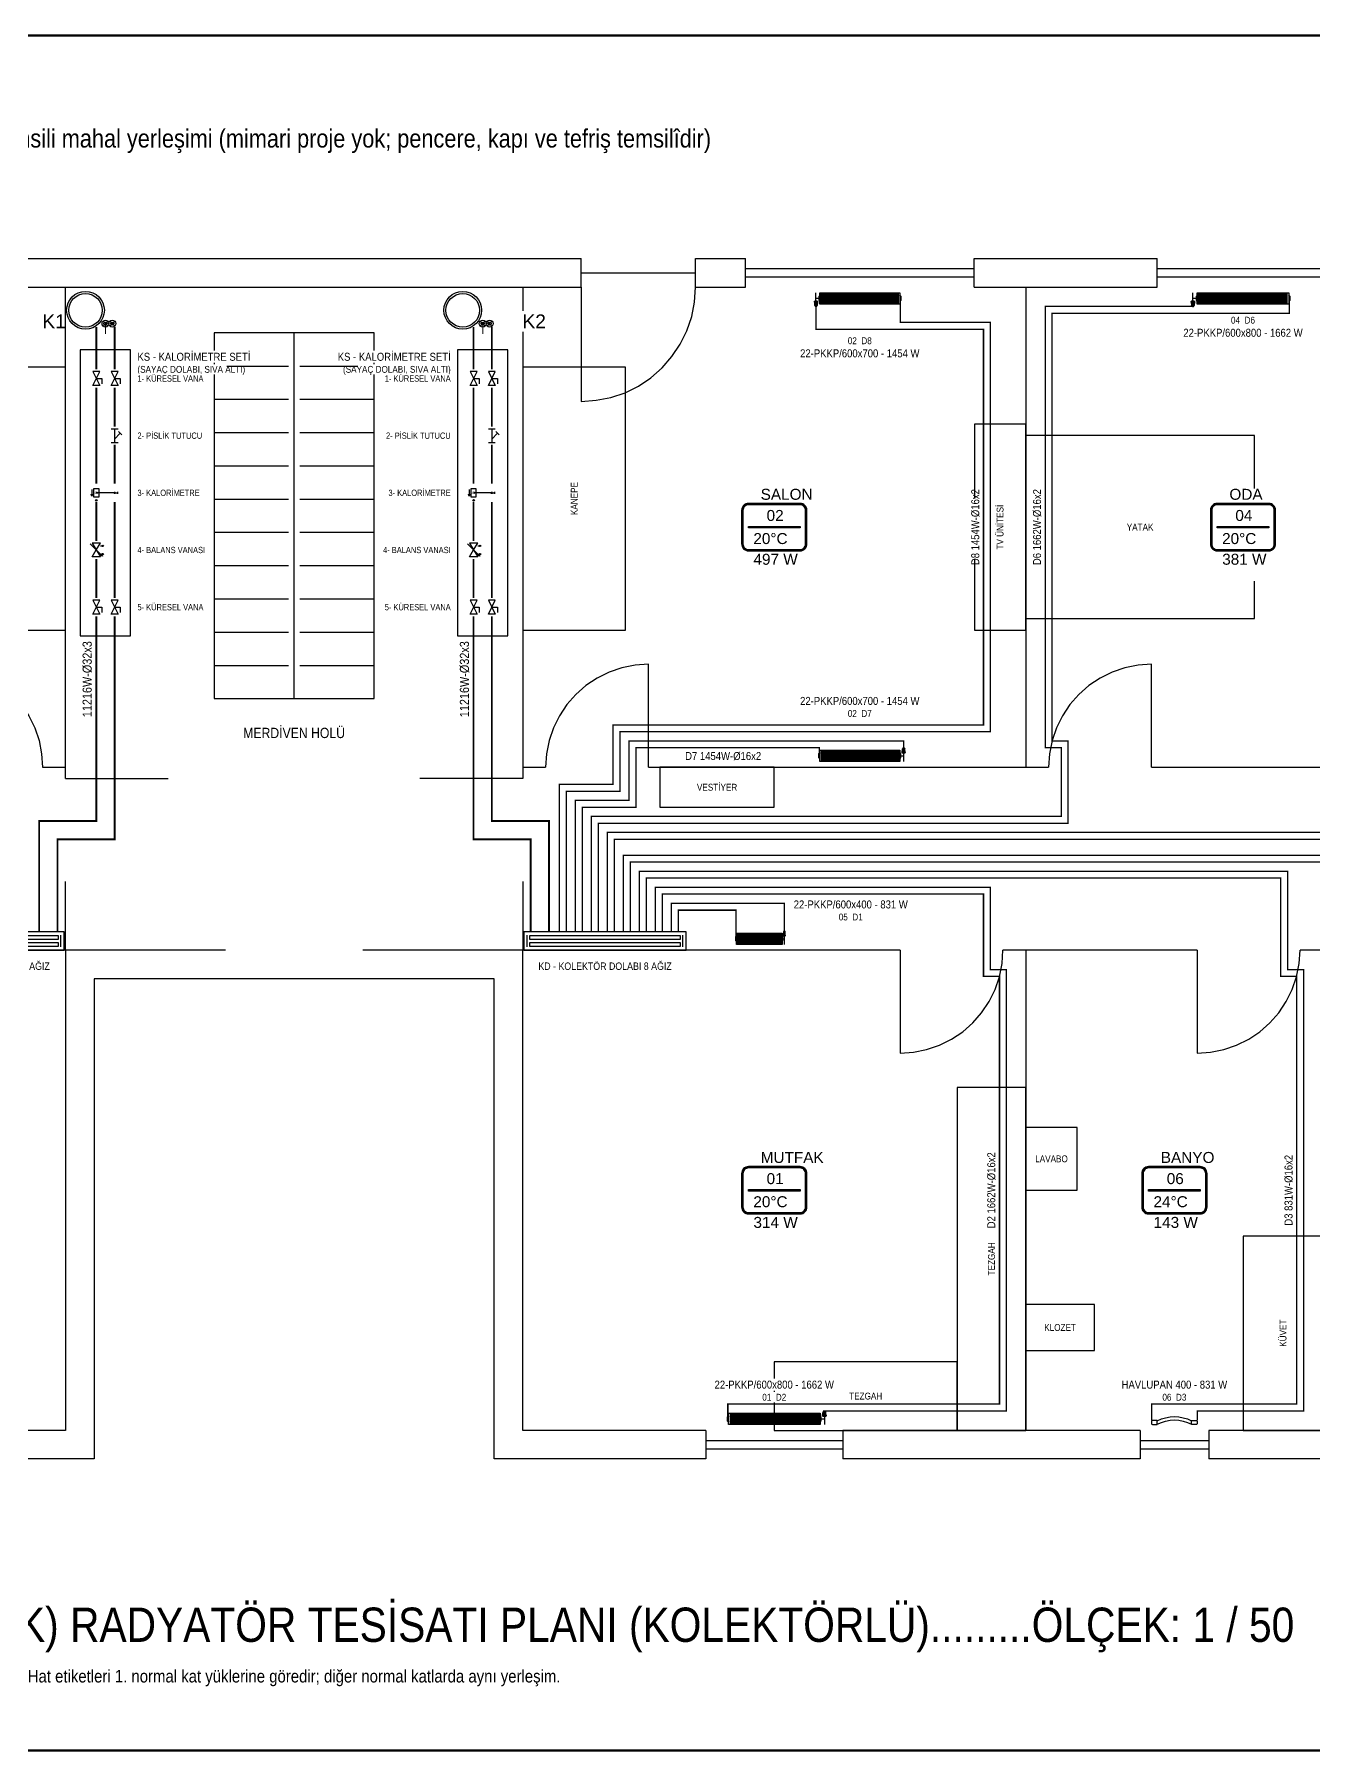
# Model space of a CAD drawing. Header units: centimetres. Extents: x -797 to 10101, y -12981 to 1521.
# Drawn here: x 4873 to 5992, y 19 to 1521 of the extents above; entities that cross this region are included whole.
import ezdxf
from ezdxf.enums import TextEntityAlignment as Align

# ---------------------------------------------------------------- set-up
doc = ezdxf.new("R2010")
doc.units = ezdxf.units.CM
doc.linetypes.add('DASHED', pattern=[1.524, 1.27, -0.254])
for name, color, linetype in [('MTY-ISIKAYBIMAHAL', 2, 'Continuous'), ('MTY-KOLLETÖR', 7, 'Continuous'), ('MTY-RADYATÖR', 2, 'Continuous'), ('MTY-TEFRIS-CIKTI', 250, 'Continuous'), ('MTY-VANA', 1, 'Continuous'), ('ROTAS-BASLIK', 7, 'Continuous'), ('ROTAS-CIHAZ', 135, 'Continuous'), ('ROTAS-DENEME', 1, 'Continuous'), ('ROTAS-ISITMA-CAP', 41, 'Continuous'), ('ROTAS-ISITMA-DONUS', 30, 'DASHED'), ('ROTAS-ISITMA-GIDIS', 10, 'Continuous'), ('ROTAS-ISITMA-KOLEKTOR', 6, 'Continuous'), ('ROTAS-ISITMA-SEMBOL', 1, 'Continuous'), ('ROTAS-ISITMA-SINYAL', 3, 'DASHED'), ('ROTAS-MAHAL', 2, 'Continuous'), ('ROTAS-MASKE', 7, 'Continuous'), ('ROTAS-MIMARI-PENCERE', 4, 'Continuous'), ('ROTAS-MIMARI-TEFRIS', 9, 'Continuous'), ('ROTAS-MIMARI-TEMSILI', 8, 'Continuous'), ('ROTAS-PAFTA', 7, 'Continuous'), ('ROTAS-RADYATOR', 2, 'Continuous'), ('ROTAS-YAZI', 7, 'Continuous'), ('STM-ISITMA-CAP', 41, 'Continuous')]:
    doc.layers.add(name, color=color, linetype=linetype)
doc.layers.add('MTY-ISITMA-CAP', color=41, linetype='Continuous', lineweight=0)
doc.styles.add('CAP', font='wturkce.SHX', dxfattribs={"width": 0.65})
doc.styles.add('MTYCAP', font='wturkce.SHX', dxfattribs={"width": 0.65, "height": 20})
doc.styles.add('MTYCAPLT', font='arial.ttf', dxfattribs={"width": 0.65, "height": 1})
doc.styles.add('ROTAS', font='arial.ttf')

# ---------------------------------------------------------------- blocks, each defined once
blk = doc.blocks.new('ROTAS-KOLEKTOR-DOLABI-8')
for p, q in [((3, 3), (3, 13)), ((139, 3), (139, 13))]:
    blk.add_line(p, q)
for points in [[(0, 0), (142, 0), (142, 16), (0, 16)], [(5, 9.5), (137, 9.5), (137, 12.5), (5, 12.5)], [(5, 3.5), (137, 3.5), (137, 6.5), (5, 6.5)]]:
    blk.add_lwpolyline(points, close=True)
blk = doc.blocks.new('MTY-RADYATOR Panel')
at = {"layer": 'MTY-RADYATÖR', "color": 15}
for p, q in [((-1.9, 8.2), (-1.4, 11.2)), ((-1.9, 8.2), (1.9, 8.2)), ((1.9, 8), (-1.9, 8)), ((-1.4, 11.2), (1.4, 11.2)), ((-1.3, 11.2), (-1.3, 8.2)), ((-1.1, 11.7), (1.1, 11.7)), ((-1.1, 7.2), (1.1, 7.2)), ((-0.7, 11.2), (-0.7, 8.2)), ((-0.6, 11.9), (0.6, 11.9)), ((0, 11.2), (0, 8.2)), ((0.6, 11.2), (0.6, 8.2)), ((1.3, 11.2), (1.3, 8.2)), ((1.9, 8.2), (1.4, 11.2)), ((3.4, 6.9), (3.8, 6.9)), ((3.4, 3.1), (3.4, 6.9)), ((3.4, 6.3), (3.8, 6.3)), ((3.4, 3.7), (3.8, 3.7)), ((3.4, 3.1), (3.8, 3.1)), ((3.8, 2.8), (3.8, 7.2)), ((3.8, 7.2), (4, 7.2)), ((3.8, 2.8), (4, 2.8)), ((4, 7.2), (4.4, 7.3)), ((4, 2.8), (4, 7.2)), ((4, 2.8), (4.4, 2.7)), ((105.3, 7.2), (104.9, 7.3)), ((105.3, 2.8), (104.9, 2.7)), ((105.3, 2.8), (105.3, 7.2)), ((105.5, 7.2), (105.3, 7.2)), ((105.5, 2.8), (105.3, 2.8)), ((105.5, 2.8), (105.5, 7.2)), ((105.9, 6.9), (105.5, 6.9)), ((105.9, 6.3), (105.5, 6.3)), ((105.9, 3.7), (105.5, 3.7)), ((105.9, 3.1), (105.5, 3.1)), ((105.9, 3.1), (105.9, 6.9))]:
    blk.add_line(p, q, dxfattribs=at)
at = {"layer": 'MTY-RADYATÖR', "color": 15, "ltscale": 0.3}
for p, q in [((0, 7.2), (0, 0)), ((3.8, 5), (0, 5))]:
    blk.add_line(p, q, dxfattribs=at)
at = {"layer": 'MTY-RADYATÖR'}
for p, q in [((5.7, 9), (5.7, 1)), ((6.7, 1), (6.7, 9)), ((7.2, 9), (7.2, 1)), ((8.2, 1), (8.2, 9)), ((8.7, 9), (8.7, 1)), ((9.7, 1), (9.7, 9)), ((10.2, 9), (10.2, 1)), ((11.2, 1), (11.2, 9)), ((11.7, 9), (11.7, 1)), ((12.7, 1), (12.7, 9)), ((13.2, 9), (13.2, 1)), ((14.2, 1), (14.2, 9)), ((14.7, 9), (14.7, 1)), ((15.7, 1), (15.7, 9)), ((16.2, 9), (16.2, 1)), ((17.2, 1), (17.2, 9)), ((17.7, 9), (17.7, 1)), ((18.7, 1), (18.7, 9)), ((19.2, 9), (19.2, 1)), ((20.2, 1), (20.2, 9)), ((20.7, 9), (20.7, 1)), ((21.7, 1), (21.7, 9)), ((22.2, 9), (22.2, 1)), ((23.2, 1), (23.2, 9)), ((23.7, 9), (23.7, 1)), ((24.7, 1), (24.7, 9)), ((25.2, 9), (25.2, 1)), ((26.2, 1), (26.2, 9)), ((26.7, 9), (26.7, 1)), ((27.7, 1), (27.7, 9)), ((28.2, 9), (28.2, 1)), ((29.2, 1), (29.2, 9)), ((29.7, 9), (29.7, 1)), ((30.7, 1), (30.7, 9)), ((31.2, 9), (31.2, 1)), ((32.2, 1), (32.2, 9)), ((32.7, 9), (32.7, 1)), ((33.7, 1), (33.7, 9)), ((34.2, 9), (34.2, 1)), ((35.2, 1), (35.2, 9)), ((35.7, 9), (35.7, 1)), ((36.7, 1), (36.7, 9)), ((37.2, 9), (37.2, 1)), ((38.2, 1), (38.2, 9)), ((38.7, 9), (38.7, 1)), ((39.7, 1), (39.7, 9)), ((40.2, 9), (40.2, 1)), ((41.2, 1), (41.2, 9)), ((41.7, 9), (41.7, 1)), ((42.7, 1), (42.7, 9)), ((43.2, 9), (43.2, 1)), ((44.2, 1), (44.2, 9)), ((44.7, 9), (44.7, 1)), ((45.7, 1), (45.7, 9)), ((46.2, 9), (46.2, 1)), ((47.2, 1), (47.2, 9)), ((47.7, 9), (47.7, 1)), ((48.7, 1), (48.7, 9)), ((49.2, 9), (49.2, 1)), ((50.2, 1), (50.2, 9)), ((50.7, 9), (50.7, 1)), ((51.7, 1), (51.7, 9)), ((52.2, 9), (52.2, 1)), ((53.2, 1), (53.2, 9)), ((53.7, 9), (53.7, 1)), ((54.7, 1), (54.7, 9)), ((55.2, 9), (55.2, 1)), ((56.2, 1), (56.2, 9)), ((56.7, 9), (56.7, 1)), ((57.7, 1), (57.7, 9)), ((58.2, 9), (58.2, 1)), ((59.2, 1), (59.2, 9)), ((59.7, 9), (59.7, 1)), ((60.7, 1), (60.7, 9)), ((61.2, 9), (61.2, 1)), ((62.2, 1), (62.2, 9)), ((62.7, 9), (62.7, 1)), ((63.7, 1), (63.7, 9)), ((64.2, 9), (64.2, 1)), ((65.2, 1), (65.2, 9)), ((65.7, 9), (65.7, 1)), ((66.7, 1), (66.7, 9)), ((67.2, 9), (67.2, 1)), ((68.2, 1), (68.2, 9)), ((68.7, 9), (68.7, 1)), ((69.7, 1), (69.7, 9)), ((70.2, 9), (70.2, 1)), ((71.2, 1), (71.2, 9)), ((71.7, 9), (71.7, 1)), ((72.7, 1), (72.7, 9)), ((73.2, 9), (73.2, 1)), ((74.2, 1), (74.2, 9)), ((74.7, 9), (74.7, 1)), ((75.7, 1), (75.7, 9)), ((76.2, 9), (76.2, 1)), ((77.2, 1), (77.2, 9)), ((77.7, 9), (77.7, 1)), ((78.7, 1), (78.7, 9)), ((79.2, 9), (79.2, 1)), ((80.2, 1), (80.2, 9)), ((80.7, 9), (80.7, 1)), ((81.7, 1), (81.7, 9)), ((82.2, 9), (82.2, 1)), ((83.2, 1), (83.2, 9)), ((83.7, 9), (83.7, 1)), ((84.7, 1), (84.7, 9)), ((85.2, 9), (85.2, 1)), ((86.2, 1), (86.2, 9)), ((86.7, 9), (86.7, 1)), ((87.7, 1), (87.7, 9)), ((88.2, 9), (88.2, 1)), ((89.2, 1), (89.2, 9)), ((89.7, 9), (89.7, 1)), ((90.7, 1), (90.7, 9)), ((91.2, 9), (91.2, 1)), ((92.2, 1), (92.2, 9)), ((92.7, 9), (92.7, 1)), ((93.7, 1), (93.7, 9)), ((94.2, 9), (94.2, 1)), ((95.2, 1), (95.2, 9)), ((95.7, 9), (95.7, 1)), ((96.7, 1), (96.7, 9)), ((97.2, 9), (97.2, 1)), ((98.2, 1), (98.2, 9)), ((98.7, 9), (98.7, 1)), ((99.7, 1), (99.7, 9)), ((100.2, 9), (100.2, 1)), ((101.2, 1), (101.2, 9)), ((101.7, 9), (101.7, 1)), ((102.7, 1), (102.7, 9))]:
    blk.add_line(p, q, dxfattribs=at)
at = {"layer": 'MTY-RADYATÖR', "color": 15}
blk.add_lwpolyline([(4.7, 0), (104.7, 0), (104.7, 10), (4.7, 10)], close=True, dxfattribs=at)
for centre, start, end in [((4.4, 7.5), 274, 350), ((4.4, 2.5), 10, 86), ((104.9, 7.5), 190, 266), ((104.9, 2.5), 94, 170)]:
    blk.add_arc(centre, 0.245, start, end, dxfattribs=at)
at = {"layer": 'MTY-RADYATÖR'}
for centre, start, end in [((6.2, 9), 0, 180), ((6.2, 1), 180, 0), ((7.7, 9), 0, 180), ((7.7, 1), 180, 0), ((9.2, 9), 0, 180), ((9.2, 1), 180, 0), ((10.7, 9), 0, 180), ((10.7, 1), 180, 0), ((12.2, 9), 0, 180), ((12.2, 1), 180, 0), ((13.7, 9), 0, 180), ((13.7, 1), 180, 0), ((15.2, 9), 0, 180), ((15.2, 1), 180, 0), ((16.7, 9), 0, 180), ((16.7, 1), 180, 0), ((18.2, 9), 0, 180), ((18.2, 1), 180, 0), ((19.7, 9), 0, 180), ((19.7, 1), 180, 0), ((21.2, 9), 0, 180), ((21.2, 1), 180, 0), ((22.7, 9), 0, 180), ((22.7, 1), 180, 0), ((24.2, 9), 0, 180), ((24.2, 1), 180, 0), ((25.7, 9), 0, 180), ((25.7, 1), 180, 0), ((27.2, 9), 0, 180), ((27.2, 1), 180, 0), ((28.7, 9), 0, 180), ((28.7, 1), 180, 0), ((30.2, 9), 0, 180), ((30.2, 1), 180, 0), ((31.7, 9), 0, 180), ((31.7, 1), 180, 0), ((33.2, 9), 0, 180), ((33.2, 1), 180, 0), ((34.7, 9), 0, 180), ((34.7, 1), 180, 0), ((36.2, 9), 0, 180), ((36.2, 1), 180, 0), ((37.7, 9), 0, 180), ((37.7, 1), 180, 0), ((39.2, 9), 0, 180), ((39.2, 1), 180, 0), ((40.7, 9), 0, 180), ((40.7, 1), 180, 0), ((42.2, 9), 0, 180), ((42.2, 1), 180, 0), ((43.7, 9), 0, 180), ((43.7, 1), 180, 0), ((45.2, 9), 0, 180), ((45.2, 1), 180, 0), ((46.7, 9), 0, 180), ((46.7, 1), 180, 0), ((48.2, 9), 0, 180), ((48.2, 1), 180, 0), ((49.7, 9), 0, 180), ((49.7, 1), 180, 0), ((51.2, 9), 0, 180), ((51.2, 1), 180, 0), ((52.7, 9), 0, 180), ((52.7, 1), 180, 0), ((54.2, 9), 0, 180), ((54.2, 1), 180, 0), ((55.7, 9), 0, 180), ((55.7, 1), 180, 0), ((57.2, 9), 0, 180), ((57.2, 1), 180, 0), ((58.7, 9), 0, 180), ((58.7, 1), 180, 0), ((60.2, 9), 0, 180), ((60.2, 1), 180, 0), ((61.7, 9), 0, 180), ((61.7, 1), 180, 0), ((63.2, 9), 0, 180), ((63.2, 1), 180, 0), ((64.7, 9), 0, 180), ((64.7, 1), 180, 0), ((66.2, 9), 0, 180), ((66.2, 1), 180, 0), ((67.7, 9), 0, 180), ((67.7, 1), 180, 0), ((69.2, 9), 0, 180), ((69.2, 1), 180, 0), ((70.7, 9), 0, 180), ((70.7, 1), 180, 0), ((72.2, 9), 0, 180), ((72.2, 1), 180, 0), ((73.7, 9), 0, 180), ((73.7, 1), 180, 0), ((75.2, 9), 0, 180), ((75.2, 1), 180, 0), ((76.7, 9), 0, 180), ((76.7, 1), 180, 0), ((78.2, 9), 0, 180), ((78.2, 1), 180, 0), ((79.7, 9), 0, 180), ((79.7, 1), 180, 0), ((81.2, 9), 0, 180), ((81.2, 1), 180, 0), ((82.7, 9), 0, 180), ((82.7, 1), 180, 0), ((84.2, 9), 0, 180), ((84.2, 1), 180, 0), ((85.7, 9), 0, 180), ((85.7, 1), 180, 0), ((87.2, 9), 0, 180), ((87.2, 1), 180, 0), ((88.7, 9), 0, 180), ((88.7, 1), 180, 0), ((90.2, 9), 0, 180), ((90.2, 1), 180, 0), ((91.7, 9), 0, 180), ((91.7, 1), 180, 0), ((93.2, 9), 0, 180), ((93.2, 1), 180, 0), ((94.7, 9), 0, 180), ((94.7, 1), 180, 0), ((96.2, 9), 0, 180), ((96.2, 1), 180, 0), ((97.7, 9), 0, 180), ((97.7, 1), 180, 0), ((99.2, 9), 0, 180), ((99.2, 1), 180, 0), ((100.7, 9), 0, 180), ((100.7, 1), 180, 0), ((102.2, 9), 0, 180), ((102.2, 1), 180, 0)]:
    blk.add_arc(centre, 0.5, start, end, dxfattribs=at)
at = {"layer": 'MTY-RADYATÖR', "color": 15}
for centre, major_axis, start_param, end_param in [((-1.1, 8), (0.584, 0.584), 2.161559, 3.926991), ((-0.6, 11), (0.584, 0.584), 0.785398, 2.161559), ((0.6, 11), (-0.584, 0.584), 4.121626, 5.497787), ((1.1, 8), (0.584, 0.584), 3.926991, 5.692422)]:
    blk.add_ellipse(centre, major_axis=major_axis, ratio=1, start_param=start_param, end_param=end_param, dxfattribs=at)
at = {"layer": 'MTY-RADYATÖR', "style": 'MTYCAPLT', "width": 0.65}
blk.add_attdef('RAD', text='', height=10, dxfattribs=at).set_placement((54.7, 22.5), align=Align.MIDDLE_CENTER)
at = {"layer": 'MTY-TEFRIS-CIKTI', "style": 'MTYCAPLT', "width": 0.65}
blk.add_attdef('NO', text='', height=6, dxfattribs=at).set_placement((54.7, 35), align=Align.MIDDLE_CENTER)
blk = doc.blocks.new('MTY-RADYATOR Banyopan')
at = {"layer": 'MTY-RADYATÖR', "color": 15}
for points in [[(-3, 0), (0, 0), (0, 3), (-3, 3, 0.414214), (-4, 2), (-4, 1, 0.414214)], [(27, 0), (24, 0), (24, 3), (27, 3, -0.414214), (28, 2), (28, 1, -0.414214)]]:
    blk.add_lwpolyline(points, format="xyb", close=True, dxfattribs=at)
at = {"layer": 'MTY-RADYATÖR'}
for centre, radius, start, end in [((12, -20.6), 26.2, 62.7637, 117.2363), ((12, -22.1), 25.4, 61.8807, 118.1193)]:
    blk.add_arc(centre, radius, start, end, dxfattribs=at)
at = {"layer": 'MTY-RADYATÖR', "style": 'MTYCAPLT', "width": 0.65}
blk.add_attdef('RAD', text='', height=10, dxfattribs=at).set_placement((12, 18), align=Align.MIDDLE_CENTER)
at = {"layer": 'MTY-TEFRIS-CIKTI', "style": 'MTYCAPLT', "width": 0.65}
blk.add_attdef('NO', text='', height=6, dxfattribs=at).set_placement((12, 30), align=Align.MIDDLE_CENTER)
blk = doc.blocks.new('MTY-BORU KOLON')
for p, q in [((-3.5, 1.5), (3.5, 8.5)), ((3.5, 1.5), (-3.5, 8.5)), ((6.5, 1.5), (13.5, 8.5)), ((13.5, 1.5), (6.5, 8.5))]:
    blk.add_line(p, q)
at = {"layer": 'MTY-ISITMA-CAP'}
blk.add_line((0, -10), (0, 5), dxfattribs=at)
at = {"layer": 'MTY-KOLLETÖR', "color": 1}
for centre, radius in [((-29.1, 24.4), 27.5), ((0, 5), 5), ((10, 5), 5)]:
    blk.add_circle(centre, radius, dxfattribs=at)
at = {"layer": 'MTY-KOLLETÖR', "color": 7}
blk.add_circle((-29.1, 24.4), 24.5, dxfattribs=at)
at = {"layer": 'MTY-KOLLETÖR', "color": 2}
for centre in [(0, 5), (10, 5)]:
    blk.add_circle(centre, 2.33, dxfattribs=at)
at = {"layer": 'MTY-KOLLETÖR', "color": 7, "style": 'MTYCAPLT'}
blk.add_attdef('K', text='', height=25, dxfattribs=at).set_placement((-29.1, 24.4, 0), align=Align.MIDDLE_CENTER)
at = {"layer": 'STM-ISITMA-CAP', "lineweight": -3, "style": 'MTYCAP', "width": 0.65}
blk.add_attdef('SCCP_001', (10, -21.1), '', height=20, rotation=90, dxfattribs=at)
blk = doc.blocks.new('MTY-KURESEL VANA')
at = {"layer": 'MTY-VANA'}
for p, q in [((0, 0), (0, 8)), ((0, 8), (8, 8))]:
    blk.add_line(p, q, dxfattribs=at)
blk.add_lwpolyline([(-10, 5), (-10, -5), (10, 5), (10, -5), (-10, 5)], dxfattribs=at)
at = {"layer": 'MTY-VANA', "style": 'CAP', "width": 0.65}
blk.add_attdef('CAP', text='', height=5, rotation=26.5651, dxfattribs=at).set_placement((0, 0), align=Align.CENTER)
blk = doc.blocks.new('MTY-PISLIK TUTUCU')
at = {"layer": 'MTY-VANA'}
for p, q in [((-10, -5), (-10, 5)), ((-10, 0), (10, 0)), ((10, -5), (10, 5))]:
    blk.add_line(p, q, dxfattribs=at)
at = {"layer": 'MTY-VANA', "color": 1, "ltscale": 75}
for p, q in [((-6.1, 5.8), (-1.4, 10.5)), ((5.1, 0), (-3.7, 8.1))]:
    blk.add_line(p, q, dxfattribs=at)
at = {"layer": 'MTY-VANA', "style": 'CAP', "width": 0.65}
blk.add_attdef('CAP', text='', height=5, dxfattribs=at).set_placement((0, 0), align=Align.CENTER)
blk = doc.blocks.new('ROTAS-KALORIMETRE-SENSOR')
blk.add_hatch(color=7).paths.add_polyline_path([(1.2, 0), (1.2, 0.3), (1, 0.6), (0.8, 0.8), (0.6, 1), (0.3, 1.2), (0, 1.2), (-0.3, 1.2), (-0.6, 1), (-0.8, 0.8), (-1, 0.6), (-1.2, 0.3), (-1.2, 0), (-1.2, -0.3), (-1, -0.6), (-0.8, -0.8), (-0.6, -1), (-0.3, -1.2), (0, -1.2), (0.3, -1.2), (0.6, -1), (0.8, -0.8), (1, -0.6), (1.2, -0.3)])
for p, q in [((-1.6, 4), (1.6, 4)), ((0, 1.2), (0, 4))]:
    blk.add_line(p, q)
blk.add_circle((0, 0), 1.2)
at = {"style": 'ROTAS'}
blk.add_attdef('NO', text='', height=6, dxfattribs=at).set_placement((0, 6), align=Align.BOTTOM_CENTER)
blk = doc.blocks.new('ROTAS-KALORIMETRE-KM')
blk.add_hatch(color=7).paths.add_polyline_path([(12.2, 0), (12.2, 0.3), (12, 0.6), (11.8, 0.8), (11.6, 1), (11.3, 1.2), (11, 1.2), (10.7, 1.2), (10.4, 1), (10.2, 0.8), (10, 0.6), (9.8, 0.3), (9.8, 0), (9.8, -0.3), (10, -0.6), (10.2, -0.8), (10.4, -1), (10.7, -1.2), (11, -1.2), (11.3, -1.2), (11.6, -1), (11.8, -0.8), (12, -0.6), (12.2, -0.3)])
blk.add_line((-5, -6.5), (5, -6.5))
blk.add_lwpolyline([(-6, -4), (6, -4), (6, 4), (-6, 4)], close=True)
blk.add_lwpolyline([(2, -5.5), (5, -6.5), (2, -7.5)])
blk.add_circle((11, 0), 1.2)
at = {"style": 'ROTAS'}
blk.add_text('Q', height=4, dxfattribs=at).set_placement((0, 0), align=Align.MIDDLE_CENTER)
blk.add_attdef('NO', text='', height=6, dxfattribs=at).set_placement((0, 7), align=Align.BOTTOM_CENTER)
blk = doc.blocks.new('ROTAS-BALANS-VANASI')
for p, q in [((-9, -9), (9, 9)), ((-6, 6), (-6, 8.4)), ((6, 6), (6, 8.4))]:
    blk.add_line(p, q)
for points in [[(-10, 6), (-10, -6), (0, 0)], [(10, 6), (10, -6), (0, 0)]]:
    blk.add_lwpolyline(points, close=True)
blk.add_lwpolyline([(5.6, 7.3), (9, 9), (7.3, 5.6)])
for centre in [(-6, 9.4), (6, 9.4)]:
    blk.add_circle(centre, 1)
at = {"style": 'ROTAS'}
blk.add_attdef('NO', text='', height=6, dxfattribs=at).set_placement((0, 12), align=Align.BOTTOM_CENTER)
blk = doc.blocks.new('MTY-RADYATOR MAHAL')
at = {"layer": 'MTY-ISIKAYBIMAHAL', "color": 2}
for points in [[(-35.7, 18.4), (-35.7, -18.4, 0.414214), (-28.2, -25.9), (28.2, -25.9, 0.414214), (35.7, -18.4), (35.7, 18.4, 0.414214), (28.2, 25.9), (-28.2, 25.9, 0.414214)], [(-34.2, 18.4), (-34.2, -18.4, 0.414214), (-28.2, -24.4), (28.2, -24.4, 0.414214), (34.2, -18.4), (34.2, 18.4, 0.414214), (28.2, 24.4), (-28.2, 24.4, 0.414214)]]:
    blk.add_lwpolyline(points, format="xyb", close=True, dxfattribs=at)
at = {"layer": 'MTY-ISIKAYBIMAHAL', "color": 4}
for points in [[(-35.2, 18.4), (-35.2, -18.4, 0.414214), (-28.2, -25.4), (28.2, -25.4, 0.414214), (35.2, -18.4), (35.2, 18.4, 0.414214), (28.2, 25.4), (-28.2, 25.4, 0.414214)], [(-34.7, 18.4), (-34.7, -18.4, 0.414214), (-28.2, -24.9), (28.2, -24.9, 0.414214), (34.7, -18.4), (34.7, 18.4, 0.414214), (28.2, 24.9), (-28.2, 24.9, 0.414214)]]:
    blk.add_lwpolyline(points, format="xyb", close=True, dxfattribs=at)
at = {"layer": 'MTY-ISIKAYBIMAHAL', "color": 2}
blk.add_lwpolyline([(-28.2, 0.8), (28.2, 0.8), (28.2, -0.8), (-28.2, -0.8)], close=True, dxfattribs=at)
at = {"layer": 'MTY-ISIKAYBIMAHAL', "color": 1, "style": 'MTYCAPLT', "width": 0.65}
for tag, p in [('MAHAL_001', (-14.9, 29.8)), ('NO_001', (-8.3, 6.7))]:
    blk.add_attdef(tag, p, '', height=12, rotation=360, dxfattribs=at)
at = {"layer": 'MTY-ISIKAYBIMAHAL', "color": 4, "style": 'MTYCAPLT', "width": 0.65}
for tag, p in [('DERECE_001', (-22.8, -18.5)), ('ISIKAYBI_001', (-22.7, -41.1))]:
    blk.add_attdef(tag, p, '', height=12, rotation=360, dxfattribs=at)
blk.add_attdef('ALAN', text='', height=12, rotation=360, dxfattribs=at).set_placement((0, -50), align=Align.MIDDLE_CENTER)

msp = doc.modelspace()

# ---------------------------------------------------------------- linework, layer by layer
at = {"layer": 'ROTAS-CIHAZ'}
for points in [[(4913, 995), (4957, 995), (4957, 1245), (4913, 1245)], [(5243, 995), (5287, 995), (5287, 1245), (5243, 1245)]]:
    msp.add_lwpolyline(points, close=True, dxfattribs=at)
at = {"layer": 'ROTAS-ISITMA-DONUS', "ltscale": 0.4}
for points, const_width in [([(5338, 736), (5338, 859), (5385, 859), (5385, 911), (5709, 911), (5709, 1269), (5630.3, 1269), (5630.3, 1287.7)], 1.2), ([(5366, 736), (5366, 831), (5777, 831), (5777, 903), (5763, 903), (5763, 1277), (5970.6, 1277), (5970.6, 1287.7)], 1.2), ([(5380, 736), (5380, 817), (6157, 817), (6157, 903), (6143, 903), (6143, 1277), (6350.6, 1277), (6350.6, 1287.7)], 1.2), ([(4927, 1265), (4927, 833), (4877, 833), (4877, 736)], 1.6), ([(5257, 1265), (5257, 817), (5307, 817), (5307, 736)], 1.6), ([(5352, 736), (5352, 845), (5399, 845), (5399, 897), (5559.3, 897), (5559.3, 892.3)], 1.2), ([(5394, 736), (5394, 797), (6463, 797), (6463, 697), (6477, 697), (6477, 323), (6209.4, 323), (6209.4, 312.3)], 1.2), ([(5408, 736), (5408, 783), (5963, 783), (5963, 697), (5977, 697), (5977, 323), (5850, 323), (5850, 308.8)], 1.2), ([(5422, 736), (5422, 769), (5703, 769), (5703, 697), (5717, 697), (5717, 323), (5479.4, 323), (5479.4, 312.3)], 1.2), ([(5436, 736), (5436, 755), (5486.6, 755), (5486.6, 732.3)], 1.2)]:
    msp.add_lwpolyline(points, dxfattribs=dict(at, const_width=const_width))
at = {"layer": 'ROTAS-ISITMA-GIDIS'}
for points, const_width in [([(5332, 736), (5332, 865), (5379, 865), (5379, 917), (5703, 917), (5703, 1263), (5556.5, 1263), (5556.5, 1283)], 1.2), ([(5360, 736), (5360, 837), (5771, 837), (5771, 897), (5757, 897), (5757, 1283), (5886.2, 1283), (5886.2, 1283)], 1.2), ([(5374, 736), (5374, 823), (6151, 823), (6151, 897), (6137, 897), (6137, 1283), (6266.2, 1283), (6266.2, 1283)], 1.2), ([(4943, 1265), (4943, 817), (4893, 817), (4893, 736)], 1.6), ([(5273, 1265), (5273, 833), (5323, 833), (5323, 736)], 1.6), ([(5346, 736), (5346, 851), (5393, 851), (5393, 903), (5633.1, 903), (5633.1, 897)], 1.2), ([(5388, 736), (5388, 803), (6469, 803), (6469, 703), (6483, 703), (6483, 317), (6293.8, 317), (6293.8, 317)], 1.2), ([(5402, 736), (5402, 789), (5969, 789), (5969, 703), (5983, 703), (5983, 317), (5890, 317), (5890, 308.8)], 1.2), ([(5416, 736), (5416, 775), (5709, 775), (5709, 703), (5723, 703), (5723, 317), (5563.8, 317), (5563.8, 317)], 1.2), ([(5430, 736), (5430, 761), (5528.8, 761), (5528.8, 737)], 1.2)]:
    msp.add_lwpolyline(points, dxfattribs=dict(at, const_width=const_width))
at = {"layer": 'ROTAS-MIMARI-PENCERE'}
for points in [[(5351.2, 1300), (5351.2, 1325)], [(5451.2, 1300), (5451.2, 1325)], [(5494.8, 1300), (5494.8, 1325)], [(5694.8, 1300), (5694.8, 1325)], [(5855, 1300), (5855, 1325)], [(5351.2, 1312.5), (5451.2, 1312.5)], [(5494.8, 1316.2), (5694.8, 1316.2)], [(5494.8, 1308.8), (5694.8, 1308.8)], [(5855, 1316.2), (6005, 1316.2)], [(5855, 1308.8), (6005, 1308.8)], [(5460, 300), (5460, 275)], [(5460, 291.2), (5580, 291.2)], [(5580, 300), (5580, 275)], [(5840, 300), (5840, 275)], [(5840, 291.2), (5900, 291.2)], [(5900, 300), (5900, 275)], [(5460, 283.8), (5580, 283.8)], [(5840, 283.8), (5900, 283.8)]]:
    msp.add_lwpolyline(points, dxfattribs=at)
at = {"layer": 'ROTAS-MIMARI-TEFRIS'}
for points in [[(4810, 1000), (4900, 1000), (4900, 1230), (4810, 1230)], [(5300, 1000), (5390, 1000), (5390, 1230), (5300, 1230)], [(5695, 1000), (5740, 1000), (5740, 1180), (5695, 1180)], [(5740, 1010), (5940, 1010), (5940, 1170), (5740, 1170)], [(5420, 845), (5520, 845), (5520, 880), (5420, 880)], [(5680, 300), (5740, 300), (5740, 600), (5680, 600)], [(5740, 510), (5785, 510), (5785, 565), (5740, 565)], [(5930, 300), (6000, 300), (6000, 470), (5930, 470)], [(5740, 370), (5800, 370), (5800, 410), (5740, 410)], [(5520, 300), (5680, 300), (5680, 360), (5520, 360)]]:
    msp.add_lwpolyline(points, close=True, dxfattribs=at)
at = {"layer": 'ROTAS-MIMARI-TEMSILI'}
for points in [[(4848.8, 1325), (5351.2, 1325)], [(5451.2, 1325), (5494.8, 1325)], [(5694.8, 1325), (5855, 1325)], [(4848.8, 1300), (4900, 1300)], [(4900, 1300), (5300, 1300)], [(4900, 880), (4900, 1300)], [(5300, 1300), (5351.2, 1300)], [(5300, 1300), (5300, 880)], [(5351.2, 1300), (5351.2, 1200)], [(5351.2, 1200), (5364.3, 1200.9), (5377.1, 1203.4), (5389.5, 1207.6), (5401.2, 1213.4), (5412.1, 1220.7), (5421.9, 1229.3), (5430.5, 1239.1), (5437.8, 1250), (5443.6, 1261.7), (5447.8, 1274.1), (5450.3, 1286.9), (5451.2, 1300)], [(5451.2, 1300), (5494.8, 1300)], [(5694.8, 1300), (5740, 1300)], [(5740, 1300), (5855, 1300)], [(5740, 1300), (5740, 880)], [(5100, 940), (5100, 1260)], [(5030, 1230.9), (5095, 1230.9)], [(5105, 1230.9), (5170, 1230.9)], [(5030, 1201.8), (5095, 1201.8)], [(5105, 1201.8), (5170, 1201.8)], [(5030, 1172.7), (5095, 1172.7)], [(5105, 1172.7), (5170, 1172.7)], [(5030, 1143.6), (5095, 1143.6)], [(5105, 1143.6), (5170, 1143.6)], [(5030, 1114.5), (5095, 1114.5)], [(5105, 1114.5), (5170, 1114.5)], [(5030, 1085.5), (5095, 1085.5)], [(5105, 1085.5), (5170, 1085.5)], [(5030, 1056.4), (5095, 1056.4)], [(5105, 1056.4), (5170, 1056.4)], [(5030, 1027.3), (5095, 1027.3)], [(5105, 1027.3), (5170, 1027.3)], [(5030, 998.2), (5095, 998.2)], [(5105, 998.2), (5170, 998.2)], [(4790, 970), (4801.7, 969.2), (4813.3, 966.9), (4824.4, 963.1), (4835, 957.9), (4844.8, 951.4), (4853.6, 943.6), (4861.4, 934.8), (4867.9, 925), (4873.1, 914.4), (4876.9, 903.3), (4879.2, 891.7), (4880, 880)], [(5030, 969.1), (5095, 969.1)], [(5105, 969.1), (5170, 969.1)], [(5410, 970), (5398.3, 969.2), (5386.7, 966.9), (5375.6, 963.1), (5365, 957.9), (5355.2, 951.4), (5346.4, 943.6), (5338.6, 934.8), (5332.1, 925), (5326.9, 914.4), (5323.1, 903.3), (5320.8, 891.7), (5320, 880)], [(5410, 880), (5410, 970)], [(5850, 970), (5838.3, 969.2), (5826.7, 966.9), (5815.6, 963.1), (5805, 957.9), (5795.2, 951.4), (5786.4, 943.6), (5778.6, 934.8), (5772.1, 925), (5766.9, 914.4), (5763.1, 903.3), (5760.8, 891.7), (5760, 880)], [(5850, 880), (5850, 970)], [(4880, 880), (4900, 880)], [(4900, 870), (4900, 880)], [(5300, 880), (5320, 880)], [(5300, 880), (5300, 870)], [(5410, 880), (5740, 880)], [(5740, 880), (5760, 880)], [(5850, 880), (6120, 880)], [(4900, 870), (4990, 870)], [(5300, 870), (5210, 870)], [(4900, 720), (4900, 780)], [(5300, 780), (5300, 720)], [(4900, 720), (4570, 720)], [(5040, 720), (4900, 720)], [(4900, 720), (4900, 300)], [(5300, 720), (5160, 720)], [(5300, 300), (5300, 720)], [(5630, 720), (5300, 720)], [(5630, 720), (5630, 630)], [(5630, 630), (5641.7, 630.8), (5653.3, 633.1), (5664.4, 636.9), (5675, 642.1), (5684.8, 648.6), (5693.6, 656.4), (5701.4, 665.2), (5707.9, 675), (5713.1, 685.6), (5716.9, 696.7), (5719.2, 708.3), (5720, 720)], [(5740, 720), (5720, 720)], [(5890, 720), (5740, 720)], [(5740, 720), (5740, 300)], [(5890, 720), (5890, 630)], [(5890, 630), (5901.7, 630.8), (5913.3, 633.1), (5924.4, 636.9), (5935, 642.1), (5944.8, 648.6), (5953.6, 656.4), (5961.4, 665.2), (5967.9, 675), (5973.1, 685.6), (5976.9, 696.7), (5979.2, 708.3), (5980, 720)], [(6000, 720), (5980, 720)], [(5460, 275), (5275, 275), (5275, 695), (4925, 695), (4925, 275)], [(4900, 300), (4740, 300)], [(5460, 300), (5300, 300)], [(5740, 300), (5580, 300)], [(5840, 300), (5740, 300)], [(6000, 300), (5900, 300)], [(4925, 275), (4740, 275)], [(5840, 275), (5580, 275)], [(6175, 275), (5900, 275)]]:
    msp.add_lwpolyline(points, dxfattribs=at)
msp.add_lwpolyline([(5030, 940), (5170, 940), (5170, 1260), (5030, 1260)], close=True, dxfattribs=at)

# ---------------------------------------------------------------- block references
at = {"layer": 'ROTAS-ISITMA-KOLEKTOR'}
for p in [(4757, 720), (5301, 720)]:
    msp.add_blockref('ROTAS-KOLEKTOR-DOLABI-8', p, dxfattribs=at)
at = {"layer": 'ROTAS-RADYATOR', "rotation": -180}
for p, xscale in [((5556.5, 1295), -0.7), ((5886.2, 1295), -0.8)]:
    msp.add_blockref('MTY-RADYATOR Panel', p, dxfattribs=dict(at, xscale=xscale))
at = {"layer": 'ROTAS-RADYATOR'}
for p, xscale in [((5633.1, 885), -0.7), ((5528.8, 725), -0.4), ((5563.8, 305), -0.8)]:
    msp.add_blockref('MTY-RADYATOR Panel', p, dxfattribs=dict(at, xscale=xscale))
at = {"layer": 'ROTAS-RADYATOR', "xscale": -1.25, "yscale": 1.25}
msp.add_blockref('MTY-RADYATOR Banyopan', (5885, 305), dxfattribs=at)

# ---------------------------------------------------------------- texts
at = {"layer": 'ROTAS-ISITMA-KOLEKTOR', "style": 'ROTAS', "width": 0.85}
msp.add_text('KD - KOLEKTÖR DOLABI 8 AĞIZ', height=6.5, dxfattribs=at).set_placement((4828, 706), align=Align.MIDDLE_CENTER)
at = {"layer": 'ROTAS-MIMARI-TEFRIS', "color": 8, "style": 'ROTAS', "width": 0.85}
for s, p in [('KANEPE', (5345, 1115)), ('TV ÜNİTESİ', (5717.5, 1090)), ('TEZGAH', (5710, 450)), ('KÜVET', (5965, 385))]:
    msp.add_text(s, height=6, rotation=90, dxfattribs=at).set_placement(p, align=Align.MIDDLE_CENTER)
for s, p in [('YATAK', (5840, 1090)), ('VESTİYER', (5470, 862.5)), ('LAVABO', (5762.5, 537.5)), ('KLOZET', (5770, 390)), ('TEZGAH', (5600, 330))]:
    msp.add_text(s, height=6, dxfattribs=at).set_placement(p, align=Align.MIDDLE_CENTER)

# ---------------------------------------------------------------- wipeouts: each hides what was drawn before it
for points in [[(4737, 1418), (5455, 1418), (5455, 1442), (4737, 1442)], [(5065.7, 903.2), (5129.8, 903.2), (5129.8, 916.8), (5065.7, 916.8)], [(4358.2, 107.5), (5826.8, 107.5), (5826.8, 152.5), (4358.2, 152.5)], [(4858.9, 76.8), (5335.6, 76.8), (5335.6, 93.2), (4858.9, 93.2)]]:
    msp.add_wipeout(points).dxf.layer = 'ROTAS-MASKE'

# ---------------------------------------------------------------- next in the draw order: texts
at = {"layer": 'ROTAS-BASLIK', "style": 'ROTAS', "width": 0.85}
msp.add_text('NORMAL KATLAR (1-2-3-4-5. KAT TİPİK) RADYATÖR TESİSATI PLANI (KOLEKTÖRLÜ).........ÖLÇEK: 1 / 50', height=30, dxfattribs=at).set_placement((5100, 130), align=Align.MIDDLE_CENTER)
at = {"layer": 'ROTAS-DENEME', "style": 'ROTAS', "width": 0.85}
msp.add_text('DENEME – temsili mahal yerleşimi (mimari proje yok; pencere, kapı ve tefriş temsilîdir)', height=16, dxfattribs=at).set_placement((5100, 1430), align=Align.MIDDLE_CENTER)
at = {"layer": 'ROTAS-MIMARI-TEMSILI', "style": 'ROTAS', "width": 0.85}
msp.add_text('MERDİVEN HOLÜ', height=9, dxfattribs=at).set_placement((5100, 910), align=Align.MIDDLE_CENTER)
at = {"layer": 'ROTAS-YAZI', "style": 'ROTAS', "width": 0.85}
msp.add_text('Hat etiketleri 1. normal kat yüklerine göredir; diğer normal katlarda aynı yerleşim.', height=11, dxfattribs=at).set_placement((5100, 85), align=Align.MIDDLE_CENTER)

# ---------------------------------------------------------------- next in the draw order: wipeouts: each hides what was drawn before it
for points in [[(4876.8, 1261), (4897.2, 1261), (4897.2, 1279), (4876.8, 1279)], [(5296.8, 1261), (5317.2, 1261), (5317.2, 1279), (5296.8, 1279)], [(5883.7, 1254.8), (5972.8, 1254.8), (5972.8, 1265.2), (5883.7, 1265.2)], [(5548.5, 1236.8), (5637.6, 1236.8), (5637.6, 1247.2), (5548.5, 1247.2)], [(4961.2, 1233.8), (5039.7, 1233.8), (5039.7, 1244.2), (4961.2, 1244.2)], [(5156.8, 1233.8), (5235.2, 1233.8), (5235.2, 1244.2), (5156.8, 1244.2)], [(4936, 1212), (4950, 1212), (4950, 1228), (4936, 1228)], [(5266, 1212), (5280, 1212), (5280, 1228), (5266, 1228)], [(4936, 1162), (4950, 1162), (4950, 1178), (4936, 1178)], [(4961.6, 1165.9), (5009.3, 1165.9), (5009.3, 1174.1), (4961.6, 1174.1)], [(5188, 1165.9), (5235.6, 1165.9), (5235.6, 1174.1), (5188, 1174.1)], [(5266, 1162), (5280, 1162), (5280, 1178), (5266, 1178)], [(4936, 1112), (4950, 1112), (4950, 1128), (4936, 1128)], [(5266, 1112), (5280, 1112), (5280, 1128), (5266, 1128)], [(4961.6, 1115.9), (5003.6, 1115.9), (5003.6, 1124.1), (4961.6, 1124.1)], [(5193.6, 1115.9), (5235.6, 1115.9), (5235.6, 1124.1), (5193.6, 1124.1)], [(5548.8, 1042.8), (5548.8, 1123.6), (5491.2, 1123.6), (5491.2, 1042.8)], [(5701, 1061.5), (5701, 1115), (5690.5, 1115), (5690.5, 1061.5)], [(5755, 1061.5), (5755, 1115), (5744.5, 1115), (5744.5, 1061.5)], [(5958.8, 1042.8), (5958.8, 1123.6), (5901.2, 1123.6), (5901.2, 1042.8)], [(4920, 1062), (4934, 1062), (4934, 1078), (4920, 1078)], [(4961.6, 1065.9), (5009.3, 1065.9), (5009.3, 1074.1), (4961.6, 1074.1)], [(5188, 1065.9), (5235.6, 1065.9), (5235.6, 1074.1), (5188, 1074.1)], [(5250, 1062), (5264, 1062), (5264, 1078), (5250, 1078)], [(4936, 1012), (4950, 1012), (4950, 1028), (4936, 1028)], [(4961.6, 1015.9), (5006.5, 1015.9), (5006.5, 1024.1), (4961.6, 1024.1)], [(5190.8, 1015.9), (5235.6, 1015.9), (5235.6, 1024.1), (5190.8, 1024.1)], [(5266, 1012), (5280, 1012), (5280, 1028), (5266, 1028)], [(4925, 928.5), (4925, 981.5), (4913, 981.5), (4913, 928.5)], [(5255, 928.5), (5255, 981.5), (5243, 981.5), (5243, 928.5)], [(5548.5, 932.8), (5637.6, 932.8), (5637.6, 943.2), (5548.5, 943.2)], [(5446.8, 884.5), (5500.2, 884.5), (5500.2, 895), (5446.8, 895)], [(5542.3, 754.8), (5627.9, 754.8), (5627.9, 765.2), (5542.3, 765.2)], [(5324, 701.1), (5416.8, 701.1), (5416.8, 710.9), (5324, 710.9)], [(5548.8, 462.8), (5548.8, 543.6), (5491.2, 543.6), (5491.2, 462.8)], [(5898.8, 462.8), (5898.8, 543.6), (5841.2, 543.6), (5841.2, 462.8)], [(5715, 481.5), (5715, 535), (5704.5, 535), (5704.5, 481.5)], [(5975, 483.3), (5975, 533.2), (5964.5, 533.2), (5964.5, 483.3)], [(5473.7, 334.8), (5562.8, 334.8), (5562.8, 345.2), (5473.7, 345.2)], [(5830.8, 334.8), (5905.7, 334.8), (5905.7, 345.2), (5830.8, 345.2)]]:
    msp.add_wipeout(points).dxf.layer = 'ROTAS-MASKE'

# ---------------------------------------------------------------- next in the draw order: block references
at = {"layer": 'ROTAS-CIHAZ'}
ref = msp.add_blockref('MTY-BORU KOLON', (4935, 1265), dxfattribs=dict(at, xscale=0.6, yscale=0.6))
ref.add_attrib('K', 'K1', dxfattribs={"layer": 'MTY-KOLLETÖR', "color": 7, "height": 12, "style": 'MTYCAPLT'}).set_placement((4890, 1270), align=Align.MIDDLE_CENTER)
ref = msp.add_blockref('MTY-BORU KOLON', (5265, 1265), dxfattribs=dict(at, xscale=0.6, yscale=0.6))
ref.add_attrib('K', 'K2', dxfattribs={"layer": 'MTY-KOLLETÖR', "color": 7, "height": 12, "style": 'MTYCAPLT'}).set_placement((5310, 1270), align=Align.MIDDLE_CENTER)
at = {"layer": 'ROTAS-ISITMA-SEMBOL', "xscale": 0.6, "yscale": 0.6, "rotation": -90}
for name, p in [('MTY-KURESEL VANA', (4943, 1220)), ('MTY-KURESEL VANA', (5273, 1220)), ('MTY-PISLIK TUTUCU', (4943, 1170)), ('MTY-PISLIK TUTUCU', (5273, 1170)), ('ROTAS-KALORIMETRE-SENSOR', (4943, 1120)), ('ROTAS-KALORIMETRE-SENSOR', (5273, 1120)), ('ROTAS-BALANS-VANASI', (4927, 1070)), ('ROTAS-BALANS-VANASI', (5257, 1070)), ('MTY-KURESEL VANA', (4943, 1020)), ('MTY-KURESEL VANA', (5273, 1020))]:
    msp.add_blockref(name, p, dxfattribs=at)
at = {"layer": 'ROTAS-MAHAL'}
ref = msp.add_blockref('MTY-RADYATOR MAHAL', (5520, 1090), dxfattribs=dict(at, xscale=0.8, yscale=0.8))
ref.add_attrib('DERECE_001', '20°C', (5501.7, 1075.2), dxfattribs={"layer": 'MTY-ISIKAYBIMAHAL', "color": 4, "height": 9.6, "rotation": 360, "style": 'MTYCAPLT'})
ref.add_attrib('MAHAL_001', 'SALON', (5508.1, 1113.9), dxfattribs={"layer": 'MTY-ISIKAYBIMAHAL', "color": 1, "height": 9.6, "rotation": 360, "style": 'MTYCAPLT'})
ref.add_attrib('ISIKAYBI_001', '497 W', (5501.8, 1057.1), dxfattribs={"layer": 'MTY-ISIKAYBIMAHAL', "color": 4, "height": 9.6, "rotation": 360, "style": 'MTYCAPLT'})
ref.add_attrib('NO_001', '02', (5513.3, 1095.4), dxfattribs={"layer": 'MTY-ISIKAYBIMAHAL', "color": 1, "height": 9.6, "rotation": 360, "style": 'MTYCAPLT'})
ref = msp.add_blockref('MTY-RADYATOR MAHAL', (5930, 1090), dxfattribs=dict(at, xscale=0.8, yscale=0.8))
ref.add_attrib('DERECE_001', '20°C', (5911.7, 1075.2), dxfattribs={"layer": 'MTY-ISIKAYBIMAHAL', "color": 4, "height": 9.6, "rotation": 360, "style": 'MTYCAPLT'})
ref.add_attrib('MAHAL_001', 'ODA', (5918.1, 1113.9), dxfattribs={"layer": 'MTY-ISIKAYBIMAHAL', "color": 1, "height": 9.6, "rotation": 360, "style": 'MTYCAPLT'})
ref.add_attrib('ISIKAYBI_001', '381 W', (5911.8, 1057.1), dxfattribs={"layer": 'MTY-ISIKAYBIMAHAL', "color": 4, "height": 9.6, "rotation": 360, "style": 'MTYCAPLT'})
ref.add_attrib('NO_001', '04', (5923.3, 1095.4), dxfattribs={"layer": 'MTY-ISIKAYBIMAHAL', "color": 1, "height": 9.6, "rotation": 360, "style": 'MTYCAPLT'})
ref = msp.add_blockref('MTY-RADYATOR MAHAL', (5520, 510), dxfattribs=dict(at, xscale=0.8, yscale=0.8))
ref.add_attrib('DERECE_001', '20°C', (5501.7, 495.2), dxfattribs={"layer": 'MTY-ISIKAYBIMAHAL', "color": 4, "height": 9.6, "rotation": 360, "style": 'MTYCAPLT'})
ref.add_attrib('MAHAL_001', 'MUTFAK', (5508.1, 533.9), dxfattribs={"layer": 'MTY-ISIKAYBIMAHAL', "color": 1, "height": 9.6, "rotation": 360, "style": 'MTYCAPLT'})
ref.add_attrib('ISIKAYBI_001', '314 W', (5501.8, 477.1), dxfattribs={"layer": 'MTY-ISIKAYBIMAHAL', "color": 4, "height": 9.6, "rotation": 360, "style": 'MTYCAPLT'})
ref.add_attrib('NO_001', '01', (5513.3, 515.4), dxfattribs={"layer": 'MTY-ISIKAYBIMAHAL', "color": 1, "height": 9.6, "rotation": 360, "style": 'MTYCAPLT'})
ref = msp.add_blockref('MTY-RADYATOR MAHAL', (5870, 510), dxfattribs=dict(at, xscale=0.8, yscale=0.8))
ref.add_attrib('DERECE_001', '24°C', (5851.7, 495.2), dxfattribs={"layer": 'MTY-ISIKAYBIMAHAL', "color": 4, "height": 9.6, "rotation": 360, "style": 'MTYCAPLT'})
ref.add_attrib('MAHAL_001', 'BANYO', (5858.1, 533.9), dxfattribs={"layer": 'MTY-ISIKAYBIMAHAL', "color": 1, "height": 9.6, "rotation": 360, "style": 'MTYCAPLT'})
ref.add_attrib('ISIKAYBI_001', '143 W', (5851.8, 477.1), dxfattribs={"layer": 'MTY-ISIKAYBIMAHAL', "color": 4, "height": 9.6, "rotation": 360, "style": 'MTYCAPLT'})
ref.add_attrib('NO_001', '06', (5863.3, 515.4), dxfattribs={"layer": 'MTY-ISIKAYBIMAHAL', "color": 1, "height": 9.6, "rotation": 360, "style": 'MTYCAPLT'})

# ---------------------------------------------------------------- next in the draw order: texts
at = {"layer": 'ROTAS-CIHAZ', "style": 'ROTAS', "width": 0.85}
for s, height, p in [('KS - KALORİMETRE SETİ', 7, (4963, 1239)), ('2- PİSLİK TUTUCU', 5.5, (4963, 1170)), ('3- KALORİMETRE', 5.5, (4963, 1120)), ('4- BALANS VANASI', 5.5, (4963, 1070)), ('5- KÜRESEL VANA', 5.5, (4963, 1020))]:
    msp.add_text(s, height=height, dxfattribs=at).set_placement(p, align=Align.MIDDLE_LEFT)
for s, height, p in [('KS - KALORİMETRE SETİ', 7, (5237, 1239)), ('2- PİSLİK TUTUCU', 5.5, (5237, 1170)), ('3- KALORİMETRE', 5.5, (5237, 1120)), ('4- BALANS VANASI', 5.5, (5237, 1070)), ('5- KÜRESEL VANA', 5.5, (5237, 1020))]:
    msp.add_text(s, height=height, dxfattribs=at).set_placement(p, align=Align.MIDDLE_RIGHT)
at = {"layer": 'ROTAS-ISITMA-CAP', "style": 'ROTAS', "width": 0.85}
for s, height, p in [('D8 1454W-Ø16x2', 7, (5695.8, 1090)), ('D6 1662W-Ø16x2', 7, (5749.8, 1090)), ('11216W-Ø32x3', 8, (4919, 957)), ('11216W-Ø32x3', 8, (5249, 957)), ('D2 1662W-Ø16x2', 7, (5709.8, 510)), ('D3 831W-Ø16x2', 7, (5969.8, 510))]:
    msp.add_text(s, height=height, rotation=90, dxfattribs=at).set_placement(p, align=Align.MIDDLE_CENTER)
msp.add_text('D7 1454W-Ø16x2', height=7, dxfattribs=at).set_placement((5475.3, 889.8), align=Align.MIDDLE_CENTER)
at = {"layer": 'ROTAS-ISITMA-KOLEKTOR', "style": 'ROTAS', "width": 0.85}
msp.add_text('KD - KOLEKTÖR DOLABI 8 AĞIZ', height=6.5, dxfattribs=at).set_placement((5372, 706), align=Align.MIDDLE_CENTER)
at = {"layer": 'ROTAS-RADYATOR', "style": 'ROTAS', "width": 0.85}
for s, p in [('22-PKKP/600x800 - 1662 W', (5930, 1260)), ('22-PKKP/600x700 - 1454 W', (5594.8, 1242)), ('22-PKKP/600x700 - 1454 W', (5594.8, 938)), ('22-PKKP/600x400 - 831 W', (5586.9, 760)), ('22-PKKP/600x800 - 1662 W', (5520, 340)), ('HAVLUPAN 400 - 831 W', (5870, 340))]:
    msp.add_text(s, height=7, dxfattribs=at).set_placement(p, align=Align.MIDDLE_CENTER)

# ---------------------------------------------------------------- next in the draw order: wipeouts: each hides what was drawn before it
for points in [[(4920, 1112), (4934, 1112), (4934, 1128), (4920, 1128)], [(5250, 1112), (5264, 1112), (5264, 1128), (5250, 1128)]]:
    msp.add_wipeout(points).dxf.layer = 'ROTAS-MASKE'

# ---------------------------------------------------------------- next in the draw order: linework, layer by layer
at = {"layer": 'ROTAS-ISITMA-SINYAL', "ltscale": 0.3}
for points in [[(4943, 1120), (4927, 1120)], [(5273, 1120), (5257, 1120)]]:
    msp.add_lwpolyline(points, dxfattribs=at)

# ---------------------------------------------------------------- next in the draw order: block references
at = {"layer": 'ROTAS-ISITMA-SEMBOL', "xscale": 0.6, "yscale": 0.6, "rotation": -90}
for p in [(4927, 1120), (5257, 1120)]:
    msp.add_blockref('ROTAS-KALORIMETRE-KM', p, dxfattribs=at)

# ---------------------------------------------------------------- next in the draw order: wipeouts: each hides what was drawn before it
for points in [[(5917.8, 1266.5), (5939.2, 1266.5), (5939.2, 1275.5), (5917.8, 1275.5)], [(5582.6, 1248.5), (5604, 1248.5), (5604, 1257.5), (5582.6, 1257.5)], [(4961.5, 1223.5), (5041, 1223.5), (5041, 1232.5), (4961.5, 1232.5)], [(5156, 1223.5), (5235.5, 1223.5), (5235.5, 1232.5), (5156, 1232.5)], [(4920, 1212), (4934, 1212), (4934, 1228), (4920, 1228)], [(5250, 1212), (5264, 1212), (5264, 1228), (5250, 1228)], [(4920, 1012), (4934, 1012), (4934, 1028), (4920, 1028)], [(5250, 1012), (5264, 1012), (5264, 1028), (5250, 1028)], [(5582.6, 922.5), (5604, 922.5), (5604, 931.5), (5582.6, 931.5)], [(5574.7, 744.5), (5596.1, 744.5), (5596.1, 753.5), (5574.7, 753.5)], [(5507.8, 324.5), (5529.2, 324.5), (5529.2, 333.5), (5507.8, 333.5)], [(5857.8, 324.5), (5879.2, 324.5), (5879.2, 333.5), (5857.8, 333.5)]]:
    msp.add_wipeout(points).dxf.layer = 'ROTAS-MASKE'

# ---------------------------------------------------------------- next in the draw order: block references
for p in [(4927, 1220), (5257, 1220), (4927, 1020), (5257, 1020)]:
    msp.add_blockref('MTY-KURESEL VANA', p, dxfattribs=at)

# ---------------------------------------------------------------- next in the draw order: texts
at = {"layer": 'ROTAS-CIHAZ', "style": 'ROTAS', "width": 0.85}
msp.add_text('(SAYAÇ DOLABI, SIVA ALTI)', height=6, dxfattribs=at).set_placement((4963, 1228), align=Align.MIDDLE_LEFT)
msp.add_text('(SAYAÇ DOLABI, SIVA ALTI)', height=6, dxfattribs=at).set_placement((5237, 1228), align=Align.MIDDLE_RIGHT)
at = {"layer": 'ROTAS-RADYATOR', "style": 'ROTAS', "width": 0.85}
for s, p in [('04  D6', (5930, 1271)), ('02  D8', (5594.8, 1253)), ('02  D7', (5594.8, 927)), ('05  D1', (5586.9, 749)), ('01  D2', (5520, 329)), ('06  D3', (5870, 329))]:
    msp.add_text(s, height=6, dxfattribs=at).set_placement(p, align=Align.MIDDLE_CENTER)

# ---------------------------------------------------------------- next in the draw order: wipeouts: each hides what was drawn before it
for points in [[(4961.6, 1215.9), (5006.5, 1215.9), (5006.5, 1224.1), (4961.6, 1224.1)], [(5190.8, 1215.9), (5235.6, 1215.9), (5235.6, 1224.1), (5190.8, 1224.1)]]:
    msp.add_wipeout(points).dxf.layer = 'ROTAS-MASKE'

# ---------------------------------------------------------------- next in the draw order: linework, layer by layer
at = {"layer": 'ROTAS-PAFTA', "const_width": 2}
msp.add_lwpolyline([(3500, 20), (6700, 20), (6700, 1520), (3500, 1520)], close=True, dxfattribs=at)

# ---------------------------------------------------------------- next in the draw order: texts
at = {"layer": 'ROTAS-CIHAZ', "style": 'ROTAS', "width": 0.85}
msp.add_text('1- KÜRESEL VANA', height=5.5, dxfattribs=at).set_placement((4963, 1220), align=Align.MIDDLE_LEFT)
msp.add_text('1- KÜRESEL VANA', height=5.5, dxfattribs=at).set_placement((5237, 1220), align=Align.MIDDLE_RIGHT)

doc.saveas('drawing.dxf')
